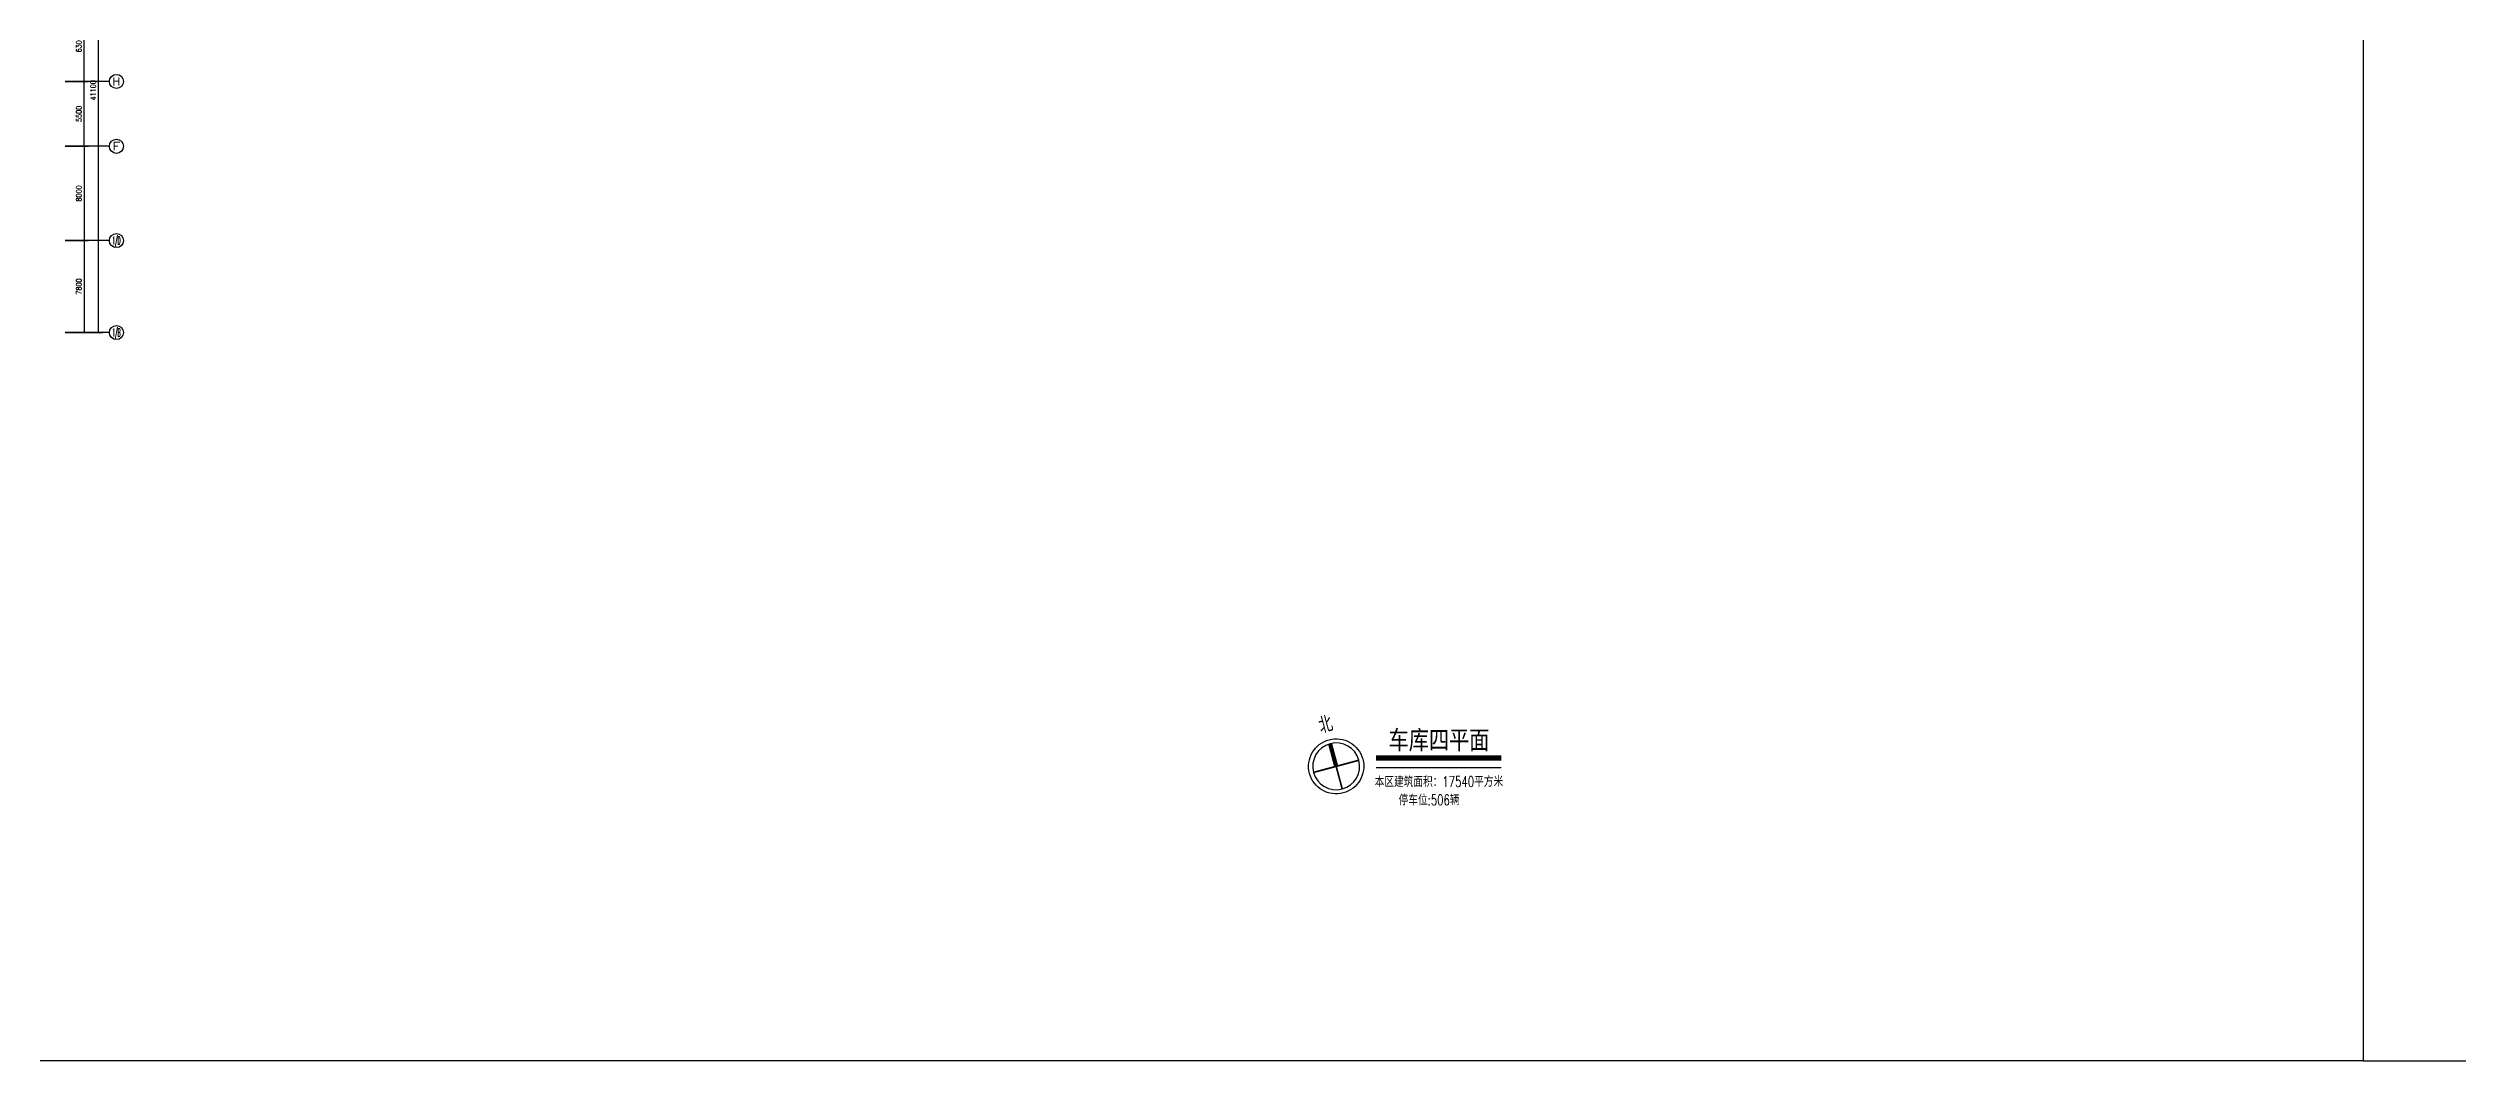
# Model space of a CAD drawing. Extents: x -781653 to 929899, y -292639 to -18670.
# Drawn here: x 332254 to 536666, y -281685 to -195784 of the extents above; entities that cross this region are included whole.
import ezdxf
from ezdxf.enums import TextEntityAlignment as Align

# ---------------------------------------------------------------- set-up
doc = ezdxf.new("R2010")
doc.units = 0
doc.header["$LTSCALE"] = 10
doc.header["$MEASUREMENT"] = 0
doc.linetypes.add('CENTER', pattern=[2, 1.25, -0.25, 0.25, -0.25])
doc.layers.get('0').update_dxf_attribs({"linetype": 'CONTINUOUS'})
doc.layers.get('Defpoints').update_dxf_attribs({"linetype": 'CONTINUOUS'})
for name, color, linetype in [('AXIS', 3, 'CONTINUOUS'), ('AXIS_TEXT', 7, 'CONTINUOUS'), ('DOTE', 8, 'CENTER'), ('PUB_DIM', 3, 'CONTINUOUS'), ('TK', 7, 'CONTINUOUS'), ('图框', 7, 'CONTINUOUS')]:
    doc.layers.add(name, color=color, linetype=linetype)
doc.layers.get('DOTE').off()
doc.styles.add('_TCH_AXIS', font='COMPLEX', dxfattribs={"bigfont": 'GBCBIG'})
doc.styles.add('COMPLEX', font='COMPLEX')
doc.styles.add('DIM_FONT', font='SIMPLEX', dxfattribs={"width": 0.8, "bigfont": 'HZTXT'})
doc.styles.add('FS', font='tjromans.shx', dxfattribs={"width": 0.7, "bigfont": 'tjhztxt.shx'})
doc.styles.add('HEITI', font='simhei.ttf')
doc.styles.add('TKZ1', font='tjromant.shx', dxfattribs={"width": 0.7, "bigfont": 'tjhts.shx'})
doc.dimstyles.new('DIMN300', dxfattribs={"dimscale": 3, "dimtxt": 300, "dimasz": 100, "dimexe": 250, "dimexo": 300, "dimgap": 150, "dimtad": 1, "dimdec": 0, "dimzin": 0, "dimdsep": 46, "dimtxsty": 'DIM_FONT', "dimblk": 'ARCHTICK', "dimcen": 0.09, "dimclrt": 7, "dimazin": 2, "dimtfac": 1, "dimtdec": 0, "dimtix": 1, "dimtmove": 2, "dimatfit": 3, "dimfxl": 0, "dimtolj": 1, "dimtzin": 0, "dimarcsym": 0})

# ---------------------------------------------------------------- blocks, each defined once
blk = doc.blocks.new('A$C10FD34E9')
at = {"layer": 'TK', "const_width": 60.2}
blk.add_lwpolyline([(116, 778, 1), (1441, 778, 1)], format="xyb", close=True, dxfattribs=at)
at = {"layer": 'TK'}
for points, const_width in [([(778, 1441), (778, 778)], 120), ([(116, 778), (1441, 778)], 48.2), ([(778, 778), (778, 116)], 48.2)]:
    blk.add_lwpolyline(points, dxfattribs=dict(at, const_width=const_width))
blk.add_circle((778, 778), 779, dxfattribs=at)
at = {"layer": 'TK', "style": 'HEITI', "width": 0.7}
blk.add_text('北', height=400, dxfattribs=at).set_placement((793, 2020), align=Align.MIDDLE)
blk = doc.blocks.new('_AXISO')
blk.add_circle((0, 0), 0.5)
at = {"layer": 'AXIS_TEXT', "style": 'COMPLEX', "width": 1.041667}
blk.add_attdef('A', text='', height=0.56, dxfattribs=at).set_placement((-0.25, -0.28), (0.25, -0.28), align=Align.FIT)
blk = doc.blocks.new('_ArchTick')
at = {"color": 0, "linetype": 'ByBlock', "const_width": 0.4}
blk.add_lwpolyline([(-0.5, -0.5), (0.5, 0.5)], dxfattribs=at)
blk = doc.blocks.new('*D149')
at = {"layer": 'Defpoints', "color": 0}
for p in [(158164, 43341), (160213, 43341), (158164, 37841)]:
    blk.add_point(p, dxfattribs=at)
at = {"layer": 'PUB_DIM', "color": 0, "lineweight": -2}
for p, q in [((158614, 43341), (160588, 43341)), ((160213, 37841), (160213, 43341)), ((158614, 37841), (160588, 37841))]:
    blk.add_line(p, q, dxfattribs=at)
at = {"layer": 'PUB_DIM', "color": 0, "lineweight": -2, "xscale": 150, "yscale": 150, "zscale": 150}
for p, rotation in [((160213, 43341), 90), ((160213, 37841), 270)]:
    blk.add_blockref('_ArchTick', p, dxfattribs=dict(at, rotation=rotation))
at = {"layer": 'PUB_DIM', "color": 7, "insert": (159763, 40591), "char_height": 450, "attachment_point": 5, "rotation": 90, "style": 'DIM_FONT'}
blk.add_mtext('\\A1;5500', dxfattribs=at)
blk = doc.blocks.new('*D150')
at = {"layer": 'Defpoints', "color": 0}
for p in [(158164, 49641), (160213, 49641), (158164, 43341)]:
    blk.add_point(p, dxfattribs=at)
at = {"layer": 'PUB_DIM', "color": 0, "lineweight": -2}
for p, q in [((158614, 49641), (160588, 49641)), ((160213, 43341), (160213, 49641)), ((158614, 43341), (160588, 43341))]:
    blk.add_line(p, q, dxfattribs=at)
at = {"layer": 'PUB_DIM', "color": 0, "lineweight": -2, "xscale": 150, "yscale": 150, "zscale": 150}
for p, rotation in [((160213, 49641), 90), ((160213, 43341), 270)]:
    blk.add_blockref('_ArchTick', p, dxfattribs=dict(at, rotation=rotation))
at = {"layer": 'PUB_DIM', "color": 7, "insert": (159763, 46491), "char_height": 450, "attachment_point": 5, "rotation": 90, "style": 'DIM_FONT'}
blk.add_mtext('\\A1;6300', dxfattribs=at)
blk = doc.blocks.new('*D157')
at = {"layer": 'Defpoints', "color": 0}
for p in [(158164, 63141), (161426, 63141), (158164, 22041)]:
    blk.add_point(p, dxfattribs=at)
at = {"layer": 'PUB_DIM', "color": 0, "lineweight": -2}
for p, q in [((158614, 63141), (161801, 63141)), ((161426, 22041), (161426, 63141)), ((158614, 22041), (161801, 22041))]:
    blk.add_line(p, q, dxfattribs=at)
at = {"layer": 'PUB_DIM', "color": 0, "lineweight": -2, "xscale": 150, "yscale": 150, "zscale": 150}
for p, rotation in [((161426, 63141), 90), ((161426, 22041), 270)]:
    blk.add_blockref('_ArchTick', p, dxfattribs=dict(at, rotation=rotation))
at = {"layer": 'PUB_DIM', "color": 7, "insert": (160976, 42591), "char_height": 450, "attachment_point": 5, "rotation": 90, "style": 'DIM_FONT'}
blk.add_mtext('\\A1;41100', dxfattribs=at)
blk = doc.blocks.new('*D182')
at = {"layer": 'Defpoints', "color": 0}
for p in [(158164, 37841), (158164, 29841), (160213, 29841)]:
    blk.add_point(p, dxfattribs=at)
at = {"layer": 'PUB_DIM', "color": 0, "lineweight": -2}
for p, q in [((158614, 37841), (160588, 37841)), ((160213, 37841), (160213, 29841)), ((158614, 29841), (160588, 29841))]:
    blk.add_line(p, q, dxfattribs=at)
at = {"layer": 'PUB_DIM', "color": 0, "lineweight": -2, "xscale": 150, "yscale": 150, "zscale": 150}
for p, rotation in [((160213, 37841), 90), ((160213, 29841), 270)]:
    blk.add_blockref('_ArchTick', p, dxfattribs=dict(at, rotation=rotation))
at = {"layer": 'PUB_DIM', "color": 7, "insert": (159763, 33841), "char_height": 450, "attachment_point": 5, "rotation": 90, "style": 'DIM_FONT'}
blk.add_mtext('\\A1;8000', dxfattribs=at)
blk = doc.blocks.new('*D183')
at = {"layer": 'Defpoints', "color": 0}
for p in [(158164, 29841), (158164, 22041), (160213, 22041)]:
    blk.add_point(p, dxfattribs=at)
at = {"layer": 'PUB_DIM', "color": 0, "lineweight": -2}
for p, q in [((158614, 29841), (160588, 29841)), ((160213, 29841), (160213, 22041)), ((158614, 22041), (160588, 22041))]:
    blk.add_line(p, q, dxfattribs=at)
at = {"layer": 'PUB_DIM', "color": 0, "lineweight": -2, "xscale": 150, "yscale": 150, "zscale": 150}
for p, rotation in [((160213, 29841), 90), ((160213, 22041), 270)]:
    blk.add_blockref('_ArchTick', p, dxfattribs=dict(at, rotation=rotation))
at = {"layer": 'PUB_DIM', "color": 7, "insert": (159763, 25941), "char_height": 450, "attachment_point": 5, "rotation": 90, "style": 'DIM_FONT'}
blk.add_mtext('\\A1;7800', dxfattribs=at)
blk = doc.blocks.new('A$C35934B5C')
at = {"layer": 'AXIS'}
for p, q in [((162353.4, 43340.6), (158614.2, 43340.6)), ((162353.4, 37840.6), (158614.2, 37840.6)), ((162353.4, 29840.6), (158614.2, 29840.6)), ((162353.4, 22040.6), (158614.2, 22040.6))]:
    blk.add_line(p, q, dxfattribs=at)
at = {"layer": 'AXIS', "linetype": 'ByBlock'}
ref = blk.add_blockref('_AXISO', (162953.4, 43340.6), dxfattribs=dict(at, xscale=1200, yscale=1200, zscale=1200))
ref.add_attrib('A', 'H', dxfattribs={"layer": 'AXIS_TEXT', "linetype": 'ByBlock', "height": 678.8, "style": '_TCH_AXIS', "width": 1.05}).set_placement((162614, 43001.2), (163292.8, 43001.2), align=Align.FIT)
ref = blk.add_blockref('_AXISO', (162953.4, 37840.6), dxfattribs=dict(at, xscale=1200, yscale=1200, zscale=1200))
ref.add_attrib('A', 'F', dxfattribs={"layer": 'AXIS_TEXT', "linetype": 'ByBlock', "height": 678.8, "style": '_TCH_AXIS', "width": 1.3125}).set_placement((162614, 37501.2), (163292.8, 37501.2), align=Align.FIT)
ref = blk.add_blockref('_AXISO', (162953.4, 29840.6), dxfattribs=dict(at, xscale=1200, yscale=1200, zscale=1200))
ref.add_attrib('A', '1/D', dxfattribs={"layer": 'AXIS_TEXT', "linetype": 'ByBlock', "height": 678.82, "style": '_TCH_AXIS', "width": 0.388889}).set_placement((162614, 29501.2), (163292.8, 29501.2), align=Align.FIT)
ref = blk.add_blockref('_AXISO', (162953.4, 22040.6), dxfattribs=dict(at, xscale=1200, yscale=1200, zscale=1200))
ref.add_attrib('A', '1/B', dxfattribs={"layer": 'AXIS_TEXT', "linetype": 'ByBlock', "height": 678.82, "style": '_TCH_AXIS', "width": 0.388889}).set_placement((162614, 21701.2), (163292.8, 21701.2), align=Align.FIT)
at = {"layer": 'PUB_DIM'}
for base, p1, p2, picture, middle in [((161425.6, 63140.6), (158164.2, 22040.6), (158164.2, 63140.6), '*D157', (160975.6, 42590.6)), ((160213.1, 49640.6), (158164.2, 43340.6), (158164.2, 49640.6), '*D150', (159763.1, 46490.6)), ((160213.1, 43340.6), (158164.2, 37840.6), (158164.2, 43340.6), '*D149', (159763.1, 40590.6)), ((160213.1, 29840.6), (158164.2, 37840.6), (158164.2, 29840.6), '*D182', (159763.1, 33840.6)), ((160213.1, 22040.6), (158164.2, 29840.6), (158164.2, 22040.6), '*D183', (159763.1, 25940.6))]:
    dim = blk.add_linear_dim(base=base, p1=p1, p2=p2, angle=90, dimstyle='DIMN300', override={"dimscale": 1.5}, dxfattribs=at)
    dim.commit()
    dim.dimension.update_dxf_attribs({"geometry": picture, "text_midpoint": middle})

msp = doc.modelspace()

# ---------------------------------------------------------------- linework, layer by layer
at = {"layer": 'Defpoints'}
msp.add_lwpolyline([(127382.3, -35385.3), (528640.4, -35385.3), (528640.4, -281685.3), (127382.3, -281685.3)], close=True, dxfattribs=at)
at = {"layer": 'TK', "const_width": 450}
msp.add_lwpolyline([(455515.3, -256001.7), (444902.9, -256001.7)], dxfattribs=at)
at = {"layer": 'TK'}
msp.add_lwpolyline([(455515.3, -256831.8), (444902.9, -256831.8)], dxfattribs=at)
at = {"layer": '图框'}
msp.add_lwpolyline([(929898.5, -35385.3), (528640.4, -35385.3), (528640.4, -281685.3), (929898.5, -281685.3)], close=True, dxfattribs=at)

# ---------------------------------------------------------------- block references
at = {"layer": 'DOTE', "color": 3}
msp.add_blockref('A$C35934B5C', (175089.6, -241945.8), dxfattribs=at)
at = {"layer": 'TK', "xscale": 2.999999994322365, "yscale": 3.000000002793968, "zscale": 3, "rotation": 15.00000007328723}
msp.add_blockref('A$C10FD34E9', (439864.5, -259564.1), dxfattribs=at)

# ---------------------------------------------------------------- texts
at = {"layer": 'TK', "style": 'TKZ1'}
msp.add_text('车库四平面', height=1800, dxfattribs=at).set_placement((450237.4, -254434.8), align=Align.MIDDLE)
at = {"layer": 'TK', "style": 'FS', "width": 0.7}
for s, p in [('本区建筑面积：17540平方米', (444791, -258471)), ('停车位:506辆', (446815.2, -260013.9))]:
    msp.add_text(s, height=900, rotation=0.161118, dxfattribs=at).set_placement(p)

doc.saveas('drawing.dxf')
